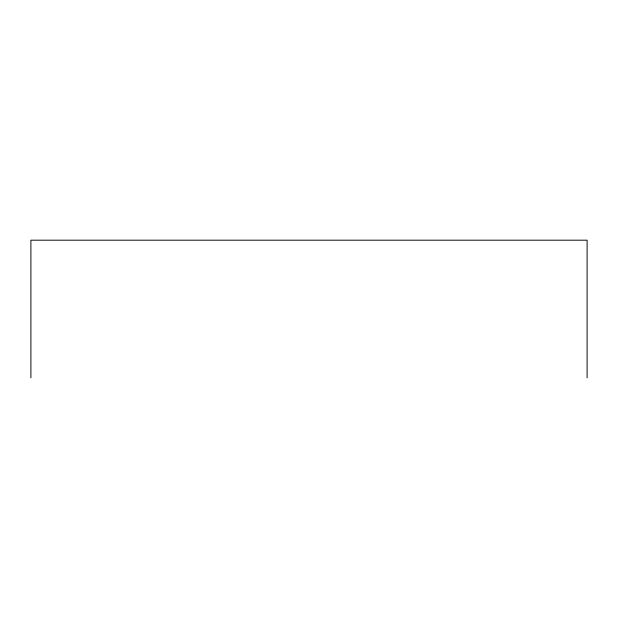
<?xml version="1.0" encoding="UTF-8"?>
<svg xmlns="http://www.w3.org/2000/svg" width="618" height="618" viewBox="0 0 618 618"><rect width="100%" height="100%" fill="white"/><g stroke="black" fill="none" stroke-linecap="round" stroke-linejoin="round"><path stroke-width="0.93" d="M587.1 377.814L587.1 240.186L30.9 240.186L30.9 377.814"/></g></svg>
